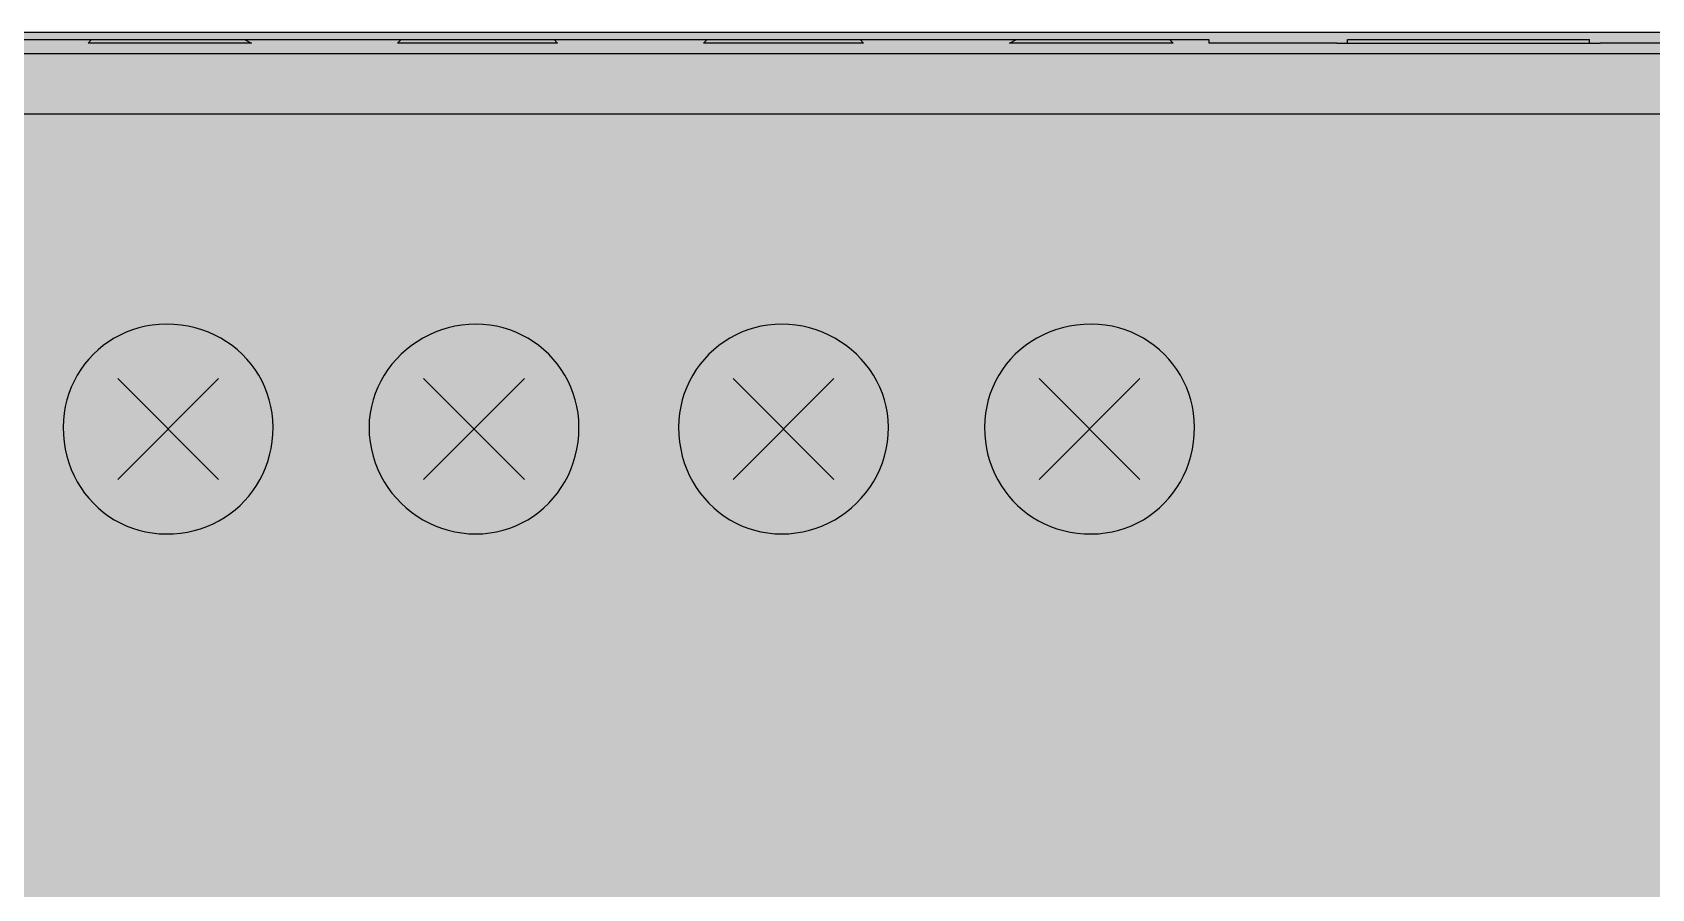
# Model space of a CAD drawing. Header units: millimetres. Extents: x 0 to 966, y -664 to 90.
# Drawn here: x 536.1 to 576.23, y -61.22 to -40 of the extents above; entities that cross this region are included whole.
import ezdxf

# ---------------------------------------------------------------- set-up
doc = ezdxf.new("R2010")
doc.units = ezdxf.units.MM
for name, color, linetype in [('HDL_BODY', 7, 'Continuous'), ('HDL_COLOUR', 7, 'Continuous'), ('HDL_DETAIL', 7, 'Continuous'), ('HDL_PRINT', 7, 'Continuous')]:
    doc.layers.add(name, color=color, linetype=linetype)

# ---------------------------------------------------------------- blocks, each defined once
blk = doc.blocks.new('M_R8.16.1_FRONT')
at = {"layer": 'HDL_BODY', "true_color": 0x202126}
blk.add_hatch(color=250, dxfattribs=at).paths.add_polyline_path([(0, 0), (144, 0), (144, 90), (0, 90)])
at = {"layer": 'HDL_COLOUR', "true_color": 0x1a332c}
for points in [[(42.063, 80.215), (42.057, 80.39), (42.039, 80.562), (42.011, 80.73), (41.971, 80.894), (41.921, 81.054), (41.86, 81.209), (41.79, 81.36), (41.71, 81.504), (41.621, 81.643), (41.523, 81.776), (41.417, 81.902), (41.302, 82.022), (41.18, 82.134), (41.05, 82.238), (40.913, 82.334), (40.77, 82.421), (40.62, 82.5), (40.463, 82.57), (40.301, 82.63), (40.134, 82.679), (39.961, 82.719), (39.784, 82.747), (39.603, 82.765), (39.417, 82.771), (39.242, 82.765), (39.07, 82.747), (38.902, 82.719), (38.738, 82.679), (38.578, 82.63), (38.422, 82.57), (38.272, 82.5), (38.127, 82.421), (37.988, 82.334), (37.855, 82.238), (37.729, 82.134), (37.61, 82.022), (37.498, 81.902), (37.394, 81.776), (37.297, 81.643), (37.21, 81.504), (37.131, 81.36), (37.062, 81.209), (37.002, 81.054), (36.952, 80.894), (36.913, 80.73), (36.884, 80.562), (36.866, 80.39), (36.861, 80.215), (36.866, 80.03), (36.884, 79.848), (36.913, 79.671), (36.952, 79.499), (37.002, 79.331), (37.062, 79.169), (37.131, 79.013), (37.21, 78.863), (37.297, 78.719), (37.394, 78.582), (37.498, 78.453), (37.61, 78.33), (37.729, 78.216), (37.855, 78.11), (37.988, 78.012), (38.127, 77.923), (38.272, 77.843), (38.422, 77.773), (38.578, 77.712), (38.738, 77.662), (38.902, 77.622), (39.07, 77.594), (39.242, 77.576), (39.417, 77.57), (39.595, 77.576), (39.77, 77.592), (39.94, 77.618), (40.107, 77.655), (40.268, 77.701), (40.425, 77.757), (40.576, 77.822), (40.722, 77.896), (40.862, 77.979), (40.996, 78.069), (41.124, 78.168), (41.245, 78.274), (41.358, 78.388), (41.465, 78.509), (41.564, 78.636), (41.654, 78.77), (41.737, 78.91), (41.811, 79.056), (41.876, 79.208), (41.932, 79.364), (41.978, 79.526), (42.015, 79.692), (42.041, 79.862), (42.057, 80.037), (42.063, 80.215)], [(49.646, 80.215), (49.64, 80.39), (49.623, 80.562), (49.594, 80.73), (49.555, 80.894), (49.505, 81.054), (49.445, 81.209), (49.375, 81.36), (49.297, 81.504), (49.209, 81.643), (49.113, 81.776), (49.009, 81.902), (48.897, 82.022), (48.778, 82.134), (48.651, 82.238), (48.518, 82.334), (48.379, 82.421), (48.234, 82.5), (48.084, 82.57), (47.929, 82.63), (47.769, 82.679), (47.604, 82.719), (47.436, 82.747), (47.264, 82.765), (47.09, 82.771), (46.914, 82.765), (46.741, 82.747), (46.571, 82.719), (46.404, 82.679), (46.24, 82.63), (46.081, 82.57), (45.926, 82.5), (45.777, 82.421), (45.632, 82.334), (45.494, 82.238), (45.363, 82.134), (45.238, 82.022), (45.12, 81.902), (45.01, 81.776), (44.909, 81.643), (44.816, 81.504), (44.733, 81.36), (44.659, 81.209), (44.595, 81.054), (44.542, 80.894), (44.5, 80.73), (44.469, 80.562), (44.45, 80.39), (44.444, 80.215), (44.45, 80.03), (44.469, 79.848), (44.5, 79.671), (44.542, 79.499), (44.595, 79.331), (44.659, 79.169), (44.733, 79.013), (44.816, 78.863), (44.909, 78.719), (45.01, 78.582), (45.12, 78.453), (45.238, 78.33), (45.363, 78.216), (45.494, 78.11), (45.632, 78.012), (45.777, 77.923), (45.926, 77.843), (46.081, 77.773), (46.24, 77.712), (46.404, 77.662), (46.571, 77.622), (46.741, 77.594), (46.914, 77.576), (47.09, 77.57), (47.264, 77.576), (47.436, 77.594), (47.604, 77.622), (47.769, 77.662), (47.929, 77.712), (48.084, 77.773), (48.234, 77.843), (48.379, 77.923), (48.518, 78.012), (48.651, 78.11), (48.778, 78.216), (48.897, 78.33), (49.009, 78.453), (49.113, 78.582), (49.209, 78.719), (49.297, 78.863), (49.375, 79.013), (49.445, 79.169), (49.505, 79.331), (49.555, 79.499), (49.594, 79.671), (49.623, 79.848), (49.64, 80.03), (49.646, 80.215)], [(57.319, 80.215), (57.312, 80.39), (57.293, 80.562), (57.263, 80.73), (57.221, 80.894), (57.167, 81.054), (57.104, 81.209), (57.03, 81.36), (56.946, 81.504), (56.853, 81.643), (56.752, 81.776), (56.642, 81.902), (56.525, 82.022), (56.4, 82.134), (56.268, 82.238), (56.13, 82.334), (55.986, 82.421), (55.836, 82.5), (55.681, 82.57), (55.522, 82.63), (55.359, 82.679), (55.191, 82.719), (55.021, 82.747), (54.848, 82.765), (54.673, 82.771), (54.498, 82.765), (54.326, 82.747), (54.158, 82.719), (53.994, 82.679), (53.834, 82.63), (53.678, 82.57), (53.528, 82.5), (53.383, 82.421), (53.244, 82.334), (53.111, 82.238), (52.985, 82.134), (52.865, 82.022), (52.754, 81.902), (52.649, 81.776), (52.553, 81.643), (52.466, 81.504), (52.387, 81.36), (52.317, 81.209), (52.257, 81.054), (52.208, 80.894), (52.168, 80.73), (52.14, 80.562), (52.122, 80.39), (52.116, 80.215), (52.122, 80.03), (52.14, 79.848), (52.168, 79.671), (52.208, 79.499), (52.257, 79.331), (52.317, 79.169), (52.387, 79.013), (52.466, 78.863), (52.553, 78.719), (52.649, 78.582), (52.754, 78.453), (52.865, 78.33), (52.985, 78.216), (53.111, 78.11), (53.244, 78.012), (53.383, 77.923), (53.528, 77.843), (53.678, 77.773), (53.834, 77.712), (53.994, 77.662), (54.158, 77.622), (54.326, 77.594), (54.498, 77.576), (54.673, 77.57), (54.848, 77.576), (55.021, 77.594), (55.191, 77.622), (55.359, 77.662), (55.522, 77.712), (55.681, 77.773), (55.836, 77.843), (55.986, 77.923), (56.13, 78.012), (56.268, 78.11), (56.4, 78.216), (56.525, 78.33), (56.642, 78.453), (56.752, 78.582), (56.853, 78.719), (56.946, 78.863), (57.03, 79.013), (57.104, 79.169), (57.167, 79.331), (57.221, 79.499), (57.263, 79.671), (57.293, 79.848), (57.312, 80.03), (57.319, 80.215)], [(64.902, 80.215), (64.896, 80.39), (64.878, 80.562), (64.85, 80.73), (64.81, 80.894), (64.761, 81.054), (64.701, 81.209), (64.631, 81.36), (64.552, 81.504), (64.465, 81.643), (64.369, 81.776), (64.264, 81.902), (64.153, 82.022), (64.033, 82.134), (63.907, 82.238), (63.774, 82.334), (63.635, 82.421), (63.49, 82.5), (63.34, 82.57), (63.184, 82.63), (63.024, 82.679), (62.86, 82.719), (62.692, 82.747), (62.52, 82.765), (62.345, 82.771), (62.16, 82.765), (61.978, 82.747), (61.801, 82.719), (61.628, 82.679), (61.461, 82.63), (61.299, 82.57), (61.143, 82.5), (60.993, 82.421), (60.849, 82.334), (60.712, 82.238), (60.582, 82.134), (60.46, 82.022), (60.345, 81.902), (60.239, 81.776), (60.141, 81.643), (60.052, 81.504), (59.972, 81.36), (59.902, 81.209), (59.841, 81.054), (59.791, 80.894), (59.752, 80.73), (59.723, 80.562), (59.705, 80.39), (59.699, 80.215), (59.705, 80.037), (59.721, 79.862), (59.748, 79.692), (59.784, 79.526), (59.831, 79.364), (59.887, 79.208), (59.952, 79.056), (60.026, 78.91), (60.108, 78.77), (60.199, 78.636), (60.298, 78.509), (60.404, 78.388), (60.518, 78.274), (60.638, 78.168), (60.766, 78.069), (60.9, 77.979), (61.04, 77.896), (61.186, 77.822), (61.337, 77.757), (61.494, 77.701), (61.656, 77.655), (61.822, 77.618), (61.992, 77.592), (62.167, 77.576), (62.345, 77.57), (62.52, 77.576), (62.692, 77.594), (62.86, 77.622), (63.024, 77.662), (63.184, 77.712), (63.34, 77.773), (63.49, 77.843), (63.635, 77.923), (63.774, 78.012), (63.907, 78.11), (64.033, 78.216), (64.153, 78.33), (64.264, 78.453), (64.369, 78.582), (64.465, 78.719), (64.552, 78.863), (64.631, 79.013), (64.701, 79.169), (64.761, 79.331), (64.81, 79.499), (64.85, 79.671), (64.878, 79.848), (64.896, 80.03), (64.902, 80.215)]]:
    blk.add_hatch(color=250, dxfattribs=at).paths.add_polyline_path(points)
at = {"layer": 'HDL_COLOUR', "true_color": 0x9ea4a8}
for points in [[(41.283, 80.17), (41.267, 80.408), (41.22, 80.642), (41.144, 80.867), (41.039, 81.081), (40.906, 81.279), (40.749, 81.458), (40.57, 81.615), (40.372, 81.747), (40.158, 81.852), (39.933, 81.929), (39.699, 81.975), (39.462, 81.991), (39.224, 81.975), (38.99, 81.929), (38.765, 81.852), (38.551, 81.747), (38.353, 81.615), (38.174, 81.458), (38.017, 81.279), (37.885, 81.081), (37.78, 80.867), (37.703, 80.642), (37.656, 80.408), (37.641, 80.17), (37.656, 79.933), (37.703, 79.699), (37.78, 79.474), (37.885, 79.26), (38.017, 79.062), (38.174, 78.883), (38.353, 78.726), (38.551, 78.594), (38.765, 78.489), (38.99, 78.412), (39.224, 78.366), (39.462, 78.35), (39.699, 78.366), (39.933, 78.412), (40.158, 78.489), (40.372, 78.594), (40.57, 78.726), (40.749, 78.883), (40.906, 79.062), (41.039, 79.26), (41.144, 79.474), (41.22, 79.699), (41.267, 79.933)], [(48.866, 80.17), (48.85, 80.408), (48.804, 80.642), (48.727, 80.867), (48.622, 81.081), (48.489, 81.279), (48.332, 81.458), (48.153, 81.615), (47.955, 81.747), (47.742, 81.852), (47.516, 81.929), (47.283, 81.975), (47.045, 81.991), (46.807, 81.975), (46.574, 81.929), (46.348, 81.852), (46.135, 81.747), (45.936, 81.615), (45.757, 81.458), (45.6, 81.279), (45.468, 81.081), (45.363, 80.867), (45.286, 80.642), (45.24, 80.408), (45.224, 80.17), (45.24, 79.933), (45.286, 79.699), (45.363, 79.474), (45.468, 79.26), (45.6, 79.062), (45.757, 78.883), (45.936, 78.726), (46.135, 78.594), (46.348, 78.489), (46.574, 78.412), (46.807, 78.366), (47.045, 78.35), (47.283, 78.366), (47.516, 78.412), (47.742, 78.489), (47.955, 78.594), (48.153, 78.726), (48.332, 78.883), (48.489, 79.062), (48.622, 79.26), (48.727, 79.474), (48.804, 79.699), (48.85, 79.933)], [(56.538, 80.17), (56.523, 80.408), (56.476, 80.642), (56.4, 80.867), (56.294, 81.081), (56.162, 81.279), (56.005, 81.458), (55.826, 81.615), (55.628, 81.747), (55.414, 81.852), (55.189, 81.929), (54.955, 81.975), (54.717, 81.991), (54.48, 81.975), (54.246, 81.929), (54.021, 81.852), (53.807, 81.747), (53.609, 81.615), (53.43, 81.458), (53.273, 81.279), (53.141, 81.081), (53.035, 80.867), (52.959, 80.642), (52.912, 80.408), (52.897, 80.17), (52.912, 79.933), (52.959, 79.699), (53.035, 79.474), (53.141, 79.26), (53.273, 79.062), (53.43, 78.883), (53.609, 78.726), (53.807, 78.594), (54.021, 78.489), (54.246, 78.412), (54.48, 78.366), (54.717, 78.35), (54.955, 78.366), (55.189, 78.412), (55.414, 78.489), (55.628, 78.594), (55.826, 78.726), (56.005, 78.883), (56.162, 79.062), (56.294, 79.26), (56.4, 79.474), (56.476, 79.699), (56.523, 79.933)], [(64.121, 80.17), (64.106, 80.408), (64.059, 80.642), (63.983, 80.867), (63.877, 81.081), (63.745, 81.279), (63.588, 81.458), (63.409, 81.615), (63.211, 81.747), (62.997, 81.852), (62.772, 81.929), (62.538, 81.975), (62.301, 81.991), (62.063, 81.975), (61.829, 81.929), (61.604, 81.852), (61.39, 81.747), (61.192, 81.615), (61.013, 81.458), (60.856, 81.279), (60.724, 81.081), (60.618, 80.867), (60.542, 80.642), (60.495, 80.408), (60.48, 80.17), (60.495, 79.933), (60.542, 79.699), (60.618, 79.474), (60.724, 79.26), (60.856, 79.062), (61.013, 78.883), (61.192, 78.726), (61.39, 78.594), (61.604, 78.489), (61.829, 78.412), (62.063, 78.366), (62.301, 78.35), (62.538, 78.366), (62.772, 78.412), (62.997, 78.489), (63.211, 78.594), (63.409, 78.726), (63.588, 78.883), (63.745, 79.062), (63.877, 79.26), (63.983, 79.474), (64.059, 79.699), (64.106, 79.933)]]:
    blk.add_hatch(color=253, dxfattribs=at).paths.add_polyline_path(points)
at = {"layer": 'HDL_PRINT', "true_color": 0xdee1e9}
for points in [[(39.593, 82.771), (39.241, 82.771), (39.241, 85.415), (41.974, 85.415), (43.914, 83.476), (43.649, 83.211), (41.798, 85.064), (39.593, 85.064), (39.593, 82.771)], [(47.265, 82.771), (46.914, 82.771), (46.914, 85.064), (44.354, 85.064), (44.354, 85.415), (47.265, 85.415), (47.265, 82.771)], [(54.848, 82.771), (54.497, 82.771), (54.497, 85.415), (57.229, 85.415), (59.17, 83.476), (58.905, 83.211), (57.054, 85.064), (54.848, 85.064), (54.848, 82.771)], [(62.521, 82.771), (62.17, 82.771), (62.17, 85.064), (59.61, 85.064), (59.61, 85.415), (62.521, 85.415), (62.521, 82.771)], [(41.974, 75.366), (43.298, 77.481), (44.533, 75.366), (41.974, 75.366)], [(57.229, 75.28), (58.464, 77.481), (59.789, 75.28), (57.229, 75.28)], [(38.887, 75.72), (39.152, 75.809), (39.152, 75.743), (39.154, 75.694), (39.159, 75.657), (39.169, 75.629), (39.185, 75.603), (39.208, 75.577), (39.241, 75.544), (39.248, 75.507), (39.267, 75.481), (39.296, 75.466), (39.332, 75.458), (39.373, 75.455), (39.417, 75.455), (39.455, 75.455), (39.493, 75.457), (39.531, 75.462), (39.568, 75.472), (39.606, 75.488), (39.644, 75.511), (39.682, 75.544), (39.715, 75.582), (39.739, 75.621), (39.755, 75.663), (39.764, 75.711), (39.769, 75.764), (39.771, 75.825), (39.771, 75.895), (39.771, 75.933), (39.769, 75.971), (39.764, 76.009), (39.755, 76.047), (39.739, 76.084), (39.715, 76.122), (39.682, 76.16), (39.644, 76.165), (39.606, 76.178), (39.568, 76.195), (39.531, 76.214), (39.493, 76.232), (39.455, 76.244), (39.417, 76.249), (39.379, 76.249), (39.351, 76.246), (39.328, 76.238), (39.306, 76.223), (39.278, 76.198), (39.241, 76.16), (39.232, 76.159), (39.21, 76.154), (39.184, 76.141), (39.161, 76.114), (39.152, 76.071), (38.977, 76.071), (39.066, 76.954), (39.947, 76.954), (39.947, 76.776), (39.241, 76.776), (39.152, 76.336), (39.186, 76.34), (39.22, 76.35), (39.256, 76.364), (39.296, 76.38), (39.339, 76.397), (39.388, 76.411), (39.444, 76.421), (39.506, 76.425), (39.543, 76.421), (39.585, 76.41), (39.633, 76.392), (39.682, 76.37), (39.731, 76.343), (39.778, 76.313), (39.821, 76.282), (39.858, 76.249), (39.891, 76.211), (39.914, 76.171), (39.93, 76.128), (39.94, 76.08), (39.945, 76.027), (39.947, 75.966), (39.947, 75.895), (39.947, 75.833), (39.945, 75.777), (39.942, 75.725), (39.936, 75.675), (39.925, 75.625), (39.909, 75.573), (39.887, 75.517), (39.858, 75.455), (39.821, 75.422), (39.777, 75.39), (39.727, 75.36), (39.671, 75.334), (39.611, 75.312), (39.548, 75.294), (39.483, 75.283), (39.417, 75.28), (39.355, 75.283), (39.3, 75.294), (39.252, 75.312), (39.208, 75.334), (39.169, 75.36), (39.132, 75.39), (39.099, 75.422), (39.066, 75.455), (39.028, 75.493), (38.991, 75.531), (38.958, 75.569), (38.929, 75.606), (38.907, 75.644), (38.893, 75.682), (38.887, 75.72)], [(54.143, 76.69), (54.143, 76.954), (55.203, 76.954), (55.203, 76.776), (55.173, 76.744), (55.143, 76.706), (55.114, 76.663), (55.085, 76.616), (55.055, 76.564), (55.026, 76.51), (54.997, 76.453), (54.967, 76.395), (54.938, 76.336), (54.911, 76.283), (54.884, 76.23), (54.858, 76.175), (54.832, 76.119), (54.805, 76.061), (54.779, 76), (54.752, 75.936), (54.726, 75.869), (54.699, 75.797), (54.673, 75.72), (54.669, 75.683), (54.659, 75.638), (54.645, 75.588), (54.628, 75.532), (54.612, 75.472), (54.597, 75.41), (54.587, 75.345), (54.583, 75.28), (54.408, 75.28), (54.408, 75.338), (54.409, 75.397), (54.411, 75.455), (54.416, 75.514), (54.423, 75.573), (54.434, 75.631), (54.45, 75.69), (54.471, 75.75), (54.497, 75.809), (54.5, 75.868), (54.509, 75.926), (54.523, 75.985), (54.541, 76.043), (54.563, 76.102), (54.588, 76.16), (54.615, 76.219), (54.643, 76.277), (54.673, 76.336), (54.706, 76.398), (54.739, 76.454), (54.772, 76.503), (54.805, 76.546), (54.838, 76.586), (54.871, 76.622), (54.904, 76.656), (54.938, 76.69), (54.143, 76.69)], [(44.179, 72.37), (44.619, 72.281), (44.594, 72.187), (44.564, 72.098), (44.53, 72.013), (44.493, 71.932), (44.453, 71.856), (44.411, 71.784), (44.367, 71.716), (44.321, 71.653), (44.274, 71.594), (44.227, 71.539), (44.179, 71.489), (44.107, 71.443), (44.034, 71.401), (43.962, 71.364), (43.89, 71.331), (43.818, 71.303), (43.745, 71.279), (43.673, 71.259), (43.601, 71.244), (43.529, 71.233), (43.456, 71.227), (43.384, 71.225), (43.291, 71.227), (43.201, 71.233), (43.116, 71.242), (43.036, 71.255), (42.959, 71.27), (42.887, 71.288), (42.819, 71.308), (42.756, 71.329), (42.697, 71.352), (42.643, 71.376), (42.593, 71.4), (42.523, 71.448), (42.457, 71.497), (42.396, 71.546), (42.339, 71.597), (42.286, 71.649), (42.238, 71.703), (42.195, 71.76), (42.155, 71.819), (42.12, 71.881), (42.089, 71.947), (42.063, 72.016), (42.039, 72.088), (42.015, 72.16), (41.992, 72.233), (41.971, 72.305), (41.951, 72.377), (41.933, 72.449), (41.917, 72.521), (41.905, 72.594), (41.895, 72.666), (41.889, 72.738), (41.887, 72.81), (41.889, 72.905), (41.895, 72.995), (41.905, 73.082), (41.917, 73.165), (41.933, 73.246), (41.951, 73.324), (41.971, 73.4), (41.992, 73.474), (42.015, 73.547), (42.039, 73.619), (42.063, 73.691), (42.116, 73.744), (42.169, 73.798), (42.222, 73.851), (42.275, 73.904), (42.328, 73.957), (42.381, 74.01), (42.434, 74.062), (42.487, 74.115), (42.54, 74.168), (42.593, 74.22), (42.665, 74.245), (42.737, 74.268), (42.809, 74.291), (42.881, 74.313), (42.954, 74.332), (43.026, 74.35), (43.098, 74.366), (43.169, 74.378), (43.241, 74.388), (43.313, 74.394), (43.384, 74.396), (43.464, 74.393), (43.542, 74.386), (43.62, 74.373), (43.696, 74.354), (43.77, 74.331), (43.842, 74.302), (43.91, 74.268), (43.974, 74.229), (44.034, 74.184), (44.09, 74.134), (44.164, 74.081), (44.229, 74.027), (44.285, 73.972), (44.334, 73.915), (44.377, 73.857), (44.415, 73.796), (44.448, 73.732), (44.478, 73.664), (44.506, 73.592), (44.533, 73.515), (44.179, 73.429), (44.149, 73.487), (44.119, 73.545), (44.087, 73.601), (44.054, 73.656), (44.017, 73.707), (43.977, 73.755), (43.933, 73.798), (43.883, 73.837), (43.828, 73.869), (43.79, 73.902), (43.746, 73.933), (43.695, 73.963), (43.639, 73.989), (43.579, 74.012), (43.516, 74.03), (43.451, 74.041), (43.384, 74.045), (43.308, 74.042), (43.236, 74.035), (43.169, 74.023), (43.105, 74.008), (43.044, 73.989), (42.985, 73.968), (42.929, 73.945), (42.875, 73.921), (42.821, 73.895), (42.768, 73.869), (42.713, 73.837), (42.663, 73.798), (42.618, 73.755), (42.578, 73.707), (42.541, 73.656), (42.507, 73.601), (42.476, 73.545), (42.446, 73.487), (42.417, 73.429), (42.39, 73.367), (42.37, 73.299), (42.354, 73.228), (42.343, 73.155), (42.336, 73.082), (42.331, 73.009), (42.329, 72.939), (42.328, 72.872), (42.328, 72.81), (42.331, 72.725), (42.339, 72.646), (42.351, 72.572), (42.365, 72.502), (42.38, 72.436), (42.394, 72.373), (42.406, 72.312), (42.414, 72.253), (42.417, 72.194), (42.449, 72.112), (42.486, 72.042), (42.527, 71.982), (42.57, 71.93), (42.613, 71.886), (42.657, 71.848), (42.698, 71.814), (42.735, 71.783), (42.768, 71.754), (42.827, 71.724), (42.886, 71.696), (42.945, 71.668), (43.004, 71.643), (43.063, 71.621), (43.122, 71.602), (43.181, 71.588), (43.239, 71.579), (43.298, 71.576), (43.375, 71.578), (43.447, 71.586), (43.515, 71.597), (43.579, 71.613), (43.639, 71.631), (43.698, 71.653), (43.754, 71.676), (43.808, 71.701), (43.861, 71.727), (43.914, 71.754), (43.943, 71.807), (43.976, 71.86), (44.011, 71.915), (44.046, 71.97), (44.08, 72.029), (44.111, 72.089), (44.139, 72.153), (44.16, 72.221), (44.174, 72.293), (44.179, 72.37)]]:
    blk.add_hatch(color=254, dxfattribs=at).paths.add_polyline_path(points)
h = blk.add_hatch(color=254, dxfattribs=at)
h.paths.add_polyline_path([(47.619, 76.514), (47.354, 76.514), (47.354, 76.557), (47.351, 76.598), (47.343, 76.634), (47.328, 76.663), (47.303, 76.683), (47.265, 76.69), (47.258, 76.726), (47.239, 76.75), (47.211, 76.765), (47.175, 76.773), (47.134, 76.776), (47.09, 76.776), (47.045, 76.776), (47.014, 76.776), (46.987, 76.776), (46.957, 76.776), (46.914, 76.776), (46.909, 76.739), (46.896, 76.701), (46.879, 76.664), (46.86, 76.626), (46.842, 76.589), (46.83, 76.551), (46.825, 76.514), (46.792, 76.476), (46.768, 76.436), (46.752, 76.393), (46.742, 76.345), (46.737, 76.291), (46.736, 76.23), (46.735, 76.16), (46.741, 76.193), (46.755, 76.219), (46.778, 76.24), (46.806, 76.258), (46.84, 76.279), (46.876, 76.303), (46.914, 76.336), (46.965, 76.336), (47.013, 76.336), (47.053, 76.336), (47.08, 76.336), (47.09, 76.336), (47.16, 76.335), (47.221, 76.334), (47.274, 76.329), (47.322, 76.32), (47.364, 76.304), (47.403, 76.281), (47.441, 76.249), (47.474, 76.212), (47.506, 76.168), (47.536, 76.117), (47.564, 76.062), (47.586, 76.002), (47.604, 75.939), (47.615, 75.875), (47.619, 75.809), (47.619, 75.771), (47.617, 75.733), (47.612, 75.695), (47.603, 75.657), (47.587, 75.619), (47.563, 75.581), (47.53, 75.544), (47.525, 75.506), (47.51, 75.47), (47.488, 75.437), (47.46, 75.408), (47.427, 75.386), (47.391, 75.371), (47.354, 75.366), (47.316, 75.334), (47.278, 75.311), (47.241, 75.296), (47.203, 75.286), (47.165, 75.282), (47.128, 75.28), (47.09, 75.28), (47.027, 75.283), (46.971, 75.294), (46.919, 75.312), (46.869, 75.334), (46.819, 75.36), (46.767, 75.39), (46.711, 75.422), (46.649, 75.455), (46.623, 75.514), (46.602, 75.573), (46.586, 75.635), (46.575, 75.698), (46.568, 75.764), (46.563, 75.834), (46.561, 75.908), (46.56, 75.987), (46.56, 76.071), (46.56, 76.172), (46.561, 76.263), (46.565, 76.346), (46.571, 76.421), (46.582, 76.49), (46.598, 76.554), (46.62, 76.613), (46.65, 76.669), (46.688, 76.723), (46.735, 76.776), (46.769, 76.809), (46.804, 76.842), (46.84, 76.872), (46.88, 76.899), (46.924, 76.922), (46.973, 76.939), (47.028, 76.95), (47.09, 76.954), (47.16, 76.954), (47.221, 76.952), (47.274, 76.947), (47.322, 76.938), (47.364, 76.922), (47.403, 76.898), (47.441, 76.865), (47.47, 76.832), (47.494, 76.797), (47.513, 76.761), (47.53, 76.722), (47.547, 76.679), (47.566, 76.631), (47.59, 76.576), (47.619, 76.514)])
h.paths.add_polyline_path([(46.735, 75.809), (46.736, 75.802), (46.739, 75.783), (46.747, 75.753), (46.762, 75.717), (46.787, 75.675), (46.825, 75.631), (46.831, 75.594), (46.848, 75.567), (46.869, 75.544), (46.891, 75.521), (46.907, 75.493), (46.914, 75.455), (46.957, 75.455), (46.987, 75.455), (47.014, 75.455), (47.045, 75.455), (47.09, 75.455), (47.128, 75.455), (47.165, 75.457), (47.203, 75.462), (47.241, 75.472), (47.278, 75.488), (47.316, 75.511), (47.354, 75.544), (47.359, 75.581), (47.372, 75.619), (47.388, 75.657), (47.407, 75.695), (47.424, 75.733), (47.436, 75.771), (47.441, 75.809), (47.436, 75.879), (47.424, 75.938), (47.407, 75.986), (47.388, 76.023), (47.372, 76.05), (47.359, 76.066), (47.354, 76.071), (47.316, 76.104), (47.278, 76.128), (47.241, 76.143), (47.203, 76.153), (47.165, 76.158), (47.128, 76.16), (47.09, 76.16), (47.051, 76.16), (47.014, 76.158), (46.976, 76.153), (46.938, 76.143), (46.901, 76.128), (46.863, 76.104), (46.825, 76.071), (46.82, 76.066), (46.807, 76.05), (46.79, 76.023), (46.771, 75.986), (46.753, 75.938), (46.74, 75.879), (46.735, 75.809)])
h = blk.add_hatch(color=254, dxfattribs=at)
h.paths.add_polyline_path([(62.08, 76.16), (62.043, 76.193), (62.007, 76.219), (61.974, 76.24), (61.946, 76.258), (61.924, 76.279), (61.91, 76.303), (61.905, 76.336), (61.867, 76.374), (61.842, 76.402), (61.827, 76.425), (61.819, 76.448), (61.816, 76.476), (61.816, 76.514), (61.82, 76.576), (61.831, 76.631), (61.848, 76.679), (61.871, 76.722), (61.898, 76.761), (61.927, 76.797), (61.959, 76.832), (61.991, 76.865), (62.03, 76.898), (62.07, 76.922), (62.113, 76.938), (62.16, 76.947), (62.214, 76.952), (62.275, 76.954), (62.345, 76.954), (62.382, 76.954), (62.42, 76.952), (62.458, 76.947), (62.496, 76.938), (62.534, 76.922), (62.572, 76.898), (62.61, 76.865), (62.642, 76.828), (62.674, 76.785), (62.704, 76.738), (62.73, 76.689), (62.753, 76.64), (62.77, 76.593), (62.782, 76.55), (62.786, 76.514), (62.785, 76.476), (62.782, 76.448), (62.775, 76.425), (62.759, 76.402), (62.734, 76.374), (62.696, 76.336), (62.691, 76.303), (62.677, 76.279), (62.655, 76.258), (62.627, 76.24), (62.595, 76.219), (62.559, 76.193), (62.521, 76.16), (62.559, 76.155), (62.597, 76.142), (62.634, 76.125), (62.672, 76.106), (62.71, 76.089), (62.748, 76.076), (62.786, 76.071), (62.791, 76.034), (62.803, 75.996), (62.821, 75.959), (62.84, 75.921), (62.857, 75.884), (62.87, 75.846), (62.875, 75.809), (62.871, 75.746), (62.86, 75.691), (62.842, 75.642), (62.819, 75.599), (62.792, 75.559), (62.762, 75.523), (62.73, 75.489), (62.696, 75.455), (62.66, 75.422), (62.617, 75.39), (62.57, 75.36), (62.521, 75.334), (62.472, 75.312), (62.424, 75.294), (62.382, 75.283), (62.345, 75.28), (62.279, 75.283), (62.215, 75.294), (62.151, 75.312), (62.092, 75.334), (62.036, 75.36), (61.985, 75.39), (61.941, 75.422), (61.905, 75.455), (61.872, 75.493), (61.848, 75.533), (61.832, 75.576), (61.823, 75.623), (61.818, 75.676), (61.816, 75.738), (61.816, 75.809), (61.816, 75.852), (61.816, 75.896), (61.816, 75.94), (61.816, 75.984), (61.816, 76.028), (61.816, 76.071), (61.854, 76.104), (61.891, 76.128), (61.929, 76.143), (61.967, 76.153), (62.004, 76.158), (62.042, 76.16), (62.08, 76.16)])
h.paths.add_polyline_path([(61.991, 75.809), (61.991, 75.756), (61.991, 75.708), (61.991, 75.668), (61.991, 75.641), (61.991, 75.631), (62.029, 75.594), (62.057, 75.567), (62.08, 75.544), (62.104, 75.521), (62.132, 75.493), (62.17, 75.455), (62.179, 75.455), (62.206, 75.455), (62.245, 75.455), (62.293, 75.455), (62.345, 75.455), (62.388, 75.455), (62.429, 75.458), (62.465, 75.466), (62.495, 75.481), (62.514, 75.507), (62.521, 75.544), (62.554, 75.581), (62.578, 75.619), (62.593, 75.657), (62.603, 75.695), (62.608, 75.733), (62.61, 75.771), (62.61, 75.809), (62.61, 75.852), (62.607, 75.893), (62.599, 75.929), (62.584, 75.958), (62.558, 75.978), (62.521, 75.985), (62.514, 76.021), (62.495, 76.045), (62.465, 76.06), (62.429, 76.068), (62.388, 76.07), (62.345, 76.071), (62.28, 76.071), (62.232, 76.069), (62.195, 76.064), (62.167, 76.055), (62.141, 76.039), (62.114, 76.017), (62.08, 75.985), (62.043, 75.978), (62.018, 75.958), (62.002, 75.929), (61.994, 75.893), (61.992, 75.852), (61.991, 75.809)])
h.paths.add_polyline_path([(62.08, 76.514), (62.08, 76.47), (62.08, 76.438), (62.08, 76.411), (62.08, 76.38), (62.08, 76.336), (62.118, 76.331), (62.156, 76.319), (62.194, 76.302), (62.232, 76.283), (62.269, 76.267), (62.307, 76.254), (62.345, 76.249), (62.382, 76.256), (62.409, 76.272), (62.432, 76.293), (62.455, 76.313), (62.483, 76.329), (62.521, 76.336), (62.527, 76.374), (62.544, 76.402), (62.565, 76.425), (62.587, 76.448), (62.604, 76.476), (62.61, 76.514), (62.604, 76.557), (62.587, 76.598), (62.565, 76.634), (62.544, 76.663), (62.527, 76.683), (62.521, 76.69), (62.477, 76.726), (62.436, 76.75), (62.4, 76.765), (62.371, 76.773), (62.352, 76.776), (62.345, 76.776), (62.307, 76.776), (62.269, 76.774), (62.232, 76.769), (62.194, 76.76), (62.156, 76.745), (62.118, 76.722), (62.08, 76.69), (62.08, 76.68), (62.08, 76.653), (62.08, 76.613), (62.08, 76.566), (62.08, 76.514)])
h = blk.add_hatch(color=254, dxfattribs=at)
h.paths.add_polyline_path([(57.229, 71.225), (57.229, 74.31), (58.289, 74.31), (58.374, 74.31), (58.452, 74.309), (58.524, 74.306), (58.589, 74.302), (58.648, 74.294), (58.7, 74.283), (58.746, 74.268), (58.786, 74.247), (58.819, 74.22), (58.884, 74.217), (58.949, 74.206), (59.012, 74.188), (59.071, 74.166), (59.127, 74.14), (59.177, 74.11), (59.222, 74.078), (59.259, 74.045), (59.314, 73.986), (59.364, 73.928), (59.409, 73.869), (59.449, 73.81), (59.486, 73.751), (59.52, 73.692), (59.551, 73.633), (59.581, 73.574), (59.61, 73.515), (59.637, 73.46), (59.663, 73.4), (59.688, 73.336), (59.712, 73.268), (59.733, 73.196), (59.752, 73.122), (59.767, 73.046), (59.779, 72.968), (59.786, 72.89), (59.789, 72.81), (59.786, 72.725), (59.777, 72.646), (59.766, 72.572), (59.752, 72.502), (59.737, 72.436), (59.723, 72.373), (59.711, 72.312), (59.703, 72.253), (59.699, 72.194), (59.67, 72.135), (59.64, 72.077), (59.611, 72.02), (59.582, 71.966), (59.552, 71.914), (59.523, 71.867), (59.494, 71.824), (59.464, 71.786), (59.435, 71.754), (59.397, 71.716), (59.359, 71.678), (59.321, 71.64), (59.283, 71.602), (59.246, 71.564), (59.208, 71.526), (59.17, 71.489), (59.137, 71.456), (59.103, 71.424), (59.067, 71.394), (59.028, 71.367), (58.984, 71.344), (58.935, 71.326), (58.88, 71.315), (58.819, 71.311), (58.781, 71.307), (58.737, 71.297), (58.686, 71.284), (58.63, 71.268), (58.57, 71.252), (58.507, 71.238), (58.442, 71.228), (58.375, 71.225), (57.229, 71.225)])
h.paths.add_polyline_path([(57.67, 71.665), (58.289, 71.665), (58.354, 71.665), (58.419, 71.665), (58.482, 71.665), (58.541, 71.665), (58.597, 71.665), (58.647, 71.665), (58.692, 71.665), (58.729, 71.665), (58.791, 71.694), (58.846, 71.718), (58.895, 71.737), (58.939, 71.754), (58.978, 71.77), (59.015, 71.789), (59.05, 71.812), (59.083, 71.84), (59.112, 71.874), (59.135, 71.908), (59.153, 71.945), (59.17, 71.984), (59.187, 72.027), (59.206, 72.076), (59.229, 72.132), (59.259, 72.194), (59.285, 72.253), (59.305, 72.312), (59.32, 72.373), (59.331, 72.436), (59.338, 72.502), (59.342, 72.572), (59.344, 72.646), (59.345, 72.725), (59.345, 72.81), (59.343, 72.89), (59.336, 72.968), (59.324, 73.046), (59.309, 73.122), (59.291, 73.196), (59.27, 73.268), (59.247, 73.336), (59.222, 73.4), (59.196, 73.46), (59.17, 73.515), (59.141, 73.571), (59.111, 73.621), (59.079, 73.665), (59.046, 73.706), (59.009, 73.743), (58.968, 73.777), (58.924, 73.809), (58.874, 73.839), (58.819, 73.869), (58.786, 73.895), (58.746, 73.915), (58.7, 73.93), (58.648, 73.941), (58.589, 73.948), (58.524, 73.952), (58.452, 73.955), (58.374, 73.956), (58.289, 73.956), (57.67, 73.956), (57.67, 71.665)])
at = {"layer": 'HDL_DETAIL', "color": 251, "true_color": 0x52555c}
for points in [[(0, 0), (144, 0), (144, 90), (0, 90), (0, 0)], [(65.256, 89.824), (65.256, 89.824)], [(65.256, 89.824), (65.256, 89.824)], [(65.256, 89.735), (65.256, 89.735)], [(67.193, 89.735), (67.193, 89.735)], [(68.429, 89.735), (68.429, 89.735)], [(68.429, 89.735), (68.429, 89.735)], [(68.429, 89.735), (68.429, 89.735)], [(68.429, 89.735), (68.429, 89.735)], [(68.429, 89.735), (68.429, 89.735)], [(68.429, 89.735), (68.429, 89.735)], [(68.429, 89.735), (68.429, 89.735)], [(68.429, 89.735), (68.429, 89.735)], [(68.429, 89.735), (68.429, 89.735)], [(68.429, 89.735), (68.429, 89.735)], [(68.429, 89.735), (68.429, 89.735)], [(68.429, 89.735), (68.429, 89.735)], [(68.429, 89.735), (68.429, 89.735)], [(68.429, 89.735), (68.429, 89.735)], [(68.429, 89.735), (68.429, 89.735)], [(68.429, 89.735), (68.429, 89.735)], [(68.429, 89.735), (68.429, 89.735)], [(68.429, 89.735), (68.429, 89.735)], [(68.429, 89.735), (68.429, 89.735)], [(68.429, 89.735), (68.429, 89.735)], [(68.429, 89.735), (68.429, 89.735)], [(68.429, 89.735), (68.429, 89.735)], [(68.429, 89.735), (68.429, 89.735)], [(68.429, 89.735), (68.429, 89.735)], [(68.429, 89.735), (68.429, 89.735)], [(68.693, 89.824), (68.693, 89.824)], [(68.693, 89.824), (68.693, 89.824)], [(68.693, 89.824), (68.693, 89.824)], [(68.693, 89.735), (68.693, 89.735)], [(74.69, 89.824), (74.69, 89.824)], [(74.69, 89.824), (74.69, 89.824)], [(74.69, 89.824), (74.69, 89.824)], [(74.69, 89.735), (74.69, 89.735)], [(74.955, 89.735), (74.955, 89.735)], [(74.955, 89.735), (74.955, 89.735)], [(74.955, 89.735), (74.955, 89.735)], [(74.955, 89.735), (74.955, 89.735)], [(74.955, 89.735), (74.955, 89.735)], [(74.955, 89.735), (74.955, 89.735)], [(74.955, 89.735), (74.955, 89.735)], [(74.955, 89.735), (74.955, 89.735)], [(74.955, 89.735), (74.955, 89.735)], [(74.955, 89.735), (74.955, 89.735)], [(74.955, 89.735), (74.955, 89.735)], [(74.955, 89.735), (74.955, 89.735)], [(74.955, 89.735), (74.955, 89.735)], [(74.955, 89.735), (74.955, 89.735)], [(74.955, 89.735), (74.955, 89.735)], [(74.955, 89.735), (74.955, 89.735)], [(74.955, 89.735), (74.955, 89.735)], [(74.955, 89.735), (74.955, 89.735)], [(74.955, 89.735), (74.955, 89.735)], [(74.955, 89.735), (74.955, 89.735)], [(74.955, 89.735), (74.955, 89.735)], [(74.955, 89.735), (74.955, 89.735)], [(74.955, 89.735), (74.955, 89.735)], [(74.955, 89.735), (74.955, 89.735)], [(74.955, 89.735), (74.955, 89.735)], [(76.19, 89.735), (76.19, 89.735)], [(42.063, 80.215), (42.057, 80.39), (42.039, 80.562), (42.011, 80.73), (41.971, 80.894), (41.921, 81.054), (41.86, 81.209), (41.79, 81.36), (41.71, 81.504), (41.621, 81.643), (41.523, 81.776), (41.417, 81.902), (41.302, 82.022), (41.18, 82.134), (41.05, 82.238), (40.913, 82.334), (40.77, 82.421), (40.62, 82.5), (40.463, 82.57), (40.301, 82.63), (40.134, 82.679), (39.961, 82.719), (39.784, 82.747), (39.603, 82.765), (39.417, 82.771), (39.242, 82.765), (39.07, 82.747), (38.902, 82.719), (38.738, 82.679), (38.578, 82.63), (38.422, 82.57), (38.272, 82.5), (38.127, 82.421), (37.988, 82.334), (37.855, 82.238), (37.729, 82.134), (37.61, 82.022), (37.498, 81.902), (37.394, 81.776), (37.297, 81.643), (37.21, 81.504), (37.131, 81.36), (37.062, 81.209), (37.002, 81.054), (36.952, 80.894), (36.913, 80.73), (36.884, 80.562), (36.866, 80.39), (36.861, 80.215), (36.866, 80.03), (36.884, 79.848), (36.913, 79.671), (36.952, 79.499), (37.002, 79.331), (37.062, 79.169), (37.131, 79.013), (37.21, 78.863), (37.297, 78.719), (37.394, 78.582), (37.498, 78.453), (37.61, 78.33), (37.729, 78.216), (37.855, 78.11), (37.988, 78.012), (38.127, 77.923), (38.272, 77.843), (38.422, 77.773), (38.578, 77.712), (38.738, 77.662), (38.902, 77.622), (39.07, 77.594), (39.242, 77.576), (39.417, 77.57), (39.595, 77.576), (39.77, 77.592), (39.94, 77.618), (40.107, 77.655), (40.268, 77.701), (40.425, 77.757), (40.576, 77.822), (40.722, 77.896), (40.862, 77.979), (40.996, 78.069), (41.124, 78.168), (41.245, 78.274), (41.358, 78.388), (41.465, 78.509), (41.564, 78.636), (41.654, 78.77), (41.737, 78.91), (41.811, 79.056), (41.876, 79.208), (41.932, 79.364), (41.978, 79.526), (42.015, 79.692), (42.041, 79.862), (42.057, 80.037), (42.063, 80.215)], [(49.646, 80.215), (49.64, 80.39), (49.623, 80.562), (49.594, 80.73), (49.555, 80.894), (49.505, 81.054), (49.445, 81.209), (49.375, 81.36), (49.297, 81.504), (49.209, 81.643), (49.113, 81.776), (49.009, 81.902), (48.897, 82.022), (48.778, 82.134), (48.651, 82.238), (48.518, 82.334), (48.379, 82.421), (48.234, 82.5), (48.084, 82.57), (47.929, 82.63), (47.769, 82.679), (47.604, 82.719), (47.436, 82.747), (47.264, 82.765), (47.09, 82.771), (46.914, 82.765), (46.741, 82.747), (46.571, 82.719), (46.404, 82.679), (46.24, 82.63), (46.081, 82.57), (45.926, 82.5), (45.777, 82.421), (45.632, 82.334), (45.494, 82.238), (45.363, 82.134), (45.238, 82.022), (45.12, 81.902), (45.01, 81.776), (44.909, 81.643), (44.816, 81.504), (44.733, 81.36), (44.659, 81.209), (44.595, 81.054), (44.542, 80.894), (44.5, 80.73), (44.469, 80.562), (44.45, 80.39), (44.444, 80.215), (44.45, 80.03), (44.469, 79.848), (44.5, 79.671), (44.542, 79.499), (44.595, 79.331), (44.659, 79.169), (44.733, 79.013), (44.816, 78.863), (44.909, 78.719), (45.01, 78.582), (45.12, 78.453), (45.238, 78.33), (45.363, 78.216), (45.494, 78.11), (45.632, 78.012), (45.777, 77.923), (45.926, 77.843), (46.081, 77.773), (46.24, 77.712), (46.404, 77.662), (46.571, 77.622), (46.741, 77.594), (46.914, 77.576), (47.09, 77.57), (47.264, 77.576), (47.436, 77.594), (47.604, 77.622), (47.769, 77.662), (47.929, 77.712), (48.084, 77.773), (48.234, 77.843), (48.379, 77.923), (48.518, 78.012), (48.651, 78.11), (48.778, 78.216), (48.897, 78.33), (49.009, 78.453), (49.113, 78.582), (49.209, 78.719), (49.297, 78.863), (49.375, 79.013), (49.445, 79.169), (49.505, 79.331), (49.555, 79.499), (49.594, 79.671), (49.623, 79.848), (49.64, 80.03), (49.646, 80.215)], [(57.319, 80.215), (57.312, 80.39), (57.293, 80.562), (57.263, 80.73), (57.221, 80.894), (57.167, 81.054), (57.104, 81.209), (57.03, 81.36), (56.946, 81.504), (56.853, 81.643), (56.752, 81.776), (56.642, 81.902), (56.525, 82.022), (56.4, 82.134), (56.268, 82.238), (56.13, 82.334), (55.986, 82.421), (55.836, 82.5), (55.681, 82.57), (55.522, 82.63), (55.359, 82.679), (55.191, 82.719), (55.021, 82.747), (54.848, 82.765), (54.673, 82.771), (54.498, 82.765), (54.326, 82.747), (54.158, 82.719), (53.994, 82.679), (53.834, 82.63), (53.678, 82.57), (53.528, 82.5), (53.383, 82.421), (53.244, 82.334), (53.111, 82.238), (52.985, 82.134), (52.865, 82.022), (52.754, 81.902), (52.649, 81.776), (52.553, 81.643), (52.466, 81.504), (52.387, 81.36), (52.317, 81.209), (52.257, 81.054), (52.208, 80.894), (52.168, 80.73), (52.14, 80.562), (52.122, 80.39), (52.116, 80.215), (52.122, 80.03), (52.14, 79.848), (52.168, 79.671), (52.208, 79.499), (52.257, 79.331), (52.317, 79.169), (52.387, 79.013), (52.466, 78.863), (52.553, 78.719), (52.649, 78.582), (52.754, 78.453), (52.865, 78.33), (52.985, 78.216), (53.111, 78.11), (53.244, 78.012), (53.383, 77.923), (53.528, 77.843), (53.678, 77.773), (53.834, 77.712), (53.994, 77.662), (54.158, 77.622), (54.326, 77.594), (54.498, 77.576), (54.673, 77.57), (54.848, 77.576), (55.021, 77.594), (55.191, 77.622), (55.359, 77.662), (55.522, 77.712), (55.681, 77.773), (55.836, 77.843), (55.986, 77.923), (56.13, 78.012), (56.268, 78.11), (56.4, 78.216), (56.525, 78.33), (56.642, 78.453), (56.752, 78.582), (56.853, 78.719), (56.946, 78.863), (57.03, 79.013), (57.104, 79.169), (57.167, 79.331), (57.221, 79.499), (57.263, 79.671), (57.293, 79.848), (57.312, 80.03), (57.319, 80.215)], [(64.902, 80.215), (64.896, 80.39), (64.878, 80.562), (64.85, 80.73), (64.81, 80.894), (64.761, 81.054), (64.701, 81.209), (64.631, 81.36), (64.552, 81.504), (64.465, 81.643), (64.369, 81.776), (64.264, 81.902), (64.153, 82.022), (64.033, 82.134), (63.907, 82.238), (63.774, 82.334), (63.635, 82.421), (63.49, 82.5), (63.34, 82.57), (63.184, 82.63), (63.024, 82.679), (62.86, 82.719), (62.692, 82.747), (62.52, 82.765), (62.345, 82.771), (62.16, 82.765), (61.978, 82.747), (61.801, 82.719), (61.628, 82.679), (61.461, 82.63), (61.299, 82.57), (61.143, 82.5), (60.993, 82.421), (60.849, 82.334), (60.712, 82.238), (60.582, 82.134), (60.46, 82.022), (60.345, 81.902), (60.239, 81.776), (60.141, 81.643), (60.052, 81.504), (59.972, 81.36), (59.902, 81.209), (59.841, 81.054), (59.791, 80.894), (59.752, 80.73), (59.723, 80.562), (59.705, 80.39), (59.699, 80.215), (59.705, 80.037), (59.721, 79.862), (59.748, 79.692), (59.784, 79.526), (59.831, 79.364), (59.887, 79.208), (59.952, 79.056), (60.026, 78.91), (60.108, 78.77), (60.199, 78.636), (60.298, 78.509), (60.404, 78.388), (60.518, 78.274), (60.638, 78.168), (60.766, 78.069), (60.9, 77.979), (61.04, 77.896), (61.186, 77.822), (61.337, 77.757), (61.494, 77.701), (61.656, 77.655), (61.822, 77.618), (61.992, 77.592), (62.167, 77.576), (62.345, 77.57), (62.52, 77.576), (62.692, 77.594), (62.86, 77.622), (63.024, 77.662), (63.184, 77.712), (63.34, 77.773), (63.49, 77.843), (63.635, 77.923), (63.774, 78.012), (63.907, 78.11), (64.033, 78.216), (64.153, 78.33), (64.264, 78.453), (64.369, 78.582), (64.465, 78.719), (64.552, 78.863), (64.631, 79.013), (64.701, 79.169), (64.761, 79.331), (64.81, 79.499), (64.85, 79.671), (64.878, 79.848), (64.896, 80.03), (64.902, 80.215)]]:
    blk.add_lwpolyline(points, close=True, dxfattribs=at)
for points in [[(0, 89.824), (65.256, 89.824)], [(0, 89.824), (65.256, 89.824)], [(0, 89.824), (65.256, 89.824)], [(0, 89.824), (65.256, 89.824)], [(0, 89.824), (65.256, 89.824)], [(0, 89.824), (65.256, 89.824)], [(0, 89.824), (65.256, 89.824)], [(0, 89.824), (65.256, 89.824)], [(0, 89.824), (65.256, 89.824)], [(0, 89.824), (65.256, 89.824)], [(0, 89.824), (65.256, 89.824)], [(0, 89.824), (65.256, 89.824)], [(0, 89.824), (65.256, 89.824)], [(0, 89.824), (65.256, 89.824)], [(0, 89.824), (65.256, 89.824)], [(0, 89.824), (65.256, 89.824)], [(0, 89.824), (65.256, 89.824)], [(0, 89.824), (65.256, 89.824)], [(0, 89.824), (65.256, 89.824)], [(0, 89.824), (65.256, 89.824)], [(0, 89.824), (65.256, 89.824)], [(37.477, 89.735), (37.566, 89.824)], [(41.533, 89.735), (41.358, 89.735), (41.093, 89.735), (40.652, 89.735), (40.122, 89.735), (39.506, 89.735), (38.887, 89.735), (38.361, 89.735), (37.917, 89.735), (37.566, 89.735), (37.477, 89.735)], [(37.566, 89.824), (37.917, 89.824), (38.361, 89.824), (38.887, 89.824), (39.506, 89.824), (40.122, 89.824), (40.652, 89.824), (41.093, 89.824), (41.358, 89.824), (41.533, 89.735)], [(45.149, 89.735), (45.238, 89.824)], [(49.116, 89.735), (49.03, 89.735), (48.765, 89.735), (48.325, 89.735), (47.706, 89.735), (47.09, 89.735), (46.471, 89.735), (45.944, 89.735), (45.503, 89.735), (45.238, 89.735), (45.149, 89.735)], [(45.238, 89.824), (45.503, 89.824), (45.944, 89.824), (46.471, 89.824), (47.09, 89.824), (47.706, 89.824), (48.325, 89.824), (48.765, 89.824), (49.03, 89.824), (49.116, 89.735)], [(52.732, 89.735), (52.822, 89.824)], [(56.702, 89.735), (56.613, 89.735), (56.348, 89.735), (55.908, 89.735), (55.378, 89.735), (54.762, 89.735), (54.143, 89.735), (53.527, 89.735), (53.086, 89.735), (52.822, 89.735), (52.732, 89.735)], [(52.822, 89.824), (53.086, 89.824), (53.527, 89.824), (54.143, 89.824), (54.762, 89.824), (55.378, 89.824), (55.908, 89.824), (56.348, 89.824), (56.613, 89.824), (56.702, 89.735)], [(60.316, 89.735), (60.494, 89.824)], [(64.372, 89.735), (64.286, 89.735), (63.932, 89.735), (63.491, 89.735), (62.961, 89.735), (62.345, 89.735), (61.726, 89.735), (61.199, 89.735), (60.756, 89.735), (60.494, 89.735), (60.316, 89.735)], [(60.494, 89.824), (60.756, 89.824), (61.199, 89.824), (61.726, 89.824), (62.345, 89.824), (62.961, 89.824), (63.491, 89.824), (63.932, 89.824), (64.286, 89.824), (64.372, 89.735)], [(65.256, 89.824), (65.256, 89.735)], [(65.256, 89.824), (65.256, 89.735)], [(65.256, 89.824), (65.256, 89.735)], [(65.256, 89.824), (65.256, 89.735)], [(65.256, 89.824), (65.256, 89.735)], [(65.256, 89.824), (65.256, 89.735)], [(65.256, 89.824), (65.256, 89.735)], [(65.256, 89.824), (65.256, 89.735)], [(65.256, 89.824), (65.256, 89.735)], [(65.256, 89.824), (65.256, 89.735)], [(65.256, 89.824), (65.256, 89.735)], [(65.256, 89.824), (65.256, 89.735)], [(65.256, 89.824), (65.256, 89.735)], [(65.256, 89.824), (65.256, 89.735)], [(65.256, 89.824), (65.256, 89.735)], [(65.256, 89.824), (65.256, 89.735)], [(65.256, 89.824), (65.256, 89.735)], [(65.256, 89.824), (65.256, 89.735)], [(65.256, 89.824), (65.256, 89.735)], [(65.256, 89.824), (65.256, 89.735)], [(65.256, 89.824), (65.256, 89.735)], [(67.193, 89.735), (66.577, 89.735), (66.048, 89.735), (65.607, 89.735), (65.342, 89.735), (65.256, 89.735)], [(68.429, 89.735), (67.193, 89.735)], [(68.429, 89.735), (67.193, 89.735)], [(68.429, 89.735), (67.193, 89.735)], [(68.429, 89.735), (67.193, 89.735)], [(68.429, 89.735), (67.193, 89.735)], [(68.429, 89.735), (67.193, 89.735)], [(68.429, 89.735), (67.193, 89.735)], [(68.429, 89.735), (67.193, 89.735)], [(68.429, 89.735), (67.193, 89.735)], [(68.429, 89.735), (67.193, 89.735)], [(68.429, 89.735), (67.193, 89.735)], [(68.429, 89.735), (67.193, 89.735)], [(68.429, 89.735), (67.193, 89.735)], [(68.429, 89.735), (67.193, 89.735)], [(68.429, 89.735), (67.193, 89.735)], [(68.429, 89.735), (67.193, 89.735)], [(68.429, 89.735), (67.193, 89.735)], [(68.429, 89.735), (67.193, 89.735)], [(68.429, 89.735), (67.193, 89.735)], [(68.429, 89.735), (67.193, 89.735)], [(68.429, 89.735), (67.193, 89.735)], [(68.429, 89.735), (74.955, 89.735)], [(68.429, 89.735), (74.955, 89.735)], [(68.429, 89.735), (74.955, 89.735)], [(68.429, 89.735), (74.955, 89.735)], [(68.429, 89.735), (74.955, 89.735)], [(68.429, 89.735), (74.955, 89.735)], [(68.429, 89.735), (74.955, 89.735)], [(68.429, 89.735), (74.955, 89.735)], [(68.429, 89.735), (74.955, 89.735)], [(68.429, 89.735), (74.955, 89.735)], [(68.429, 89.735), (74.955, 89.735)], [(68.429, 89.735), (74.955, 89.735)], [(68.429, 89.735), (74.955, 89.735)], [(68.429, 89.735), (74.955, 89.735)], [(68.429, 89.735), (74.955, 89.735)], [(68.429, 89.735), (74.955, 89.735)], [(68.429, 89.735), (74.955, 89.735)], [(68.429, 89.735), (74.955, 89.735)], [(68.429, 89.735), (74.955, 89.735)], [(68.429, 89.735), (74.955, 89.735)], [(68.429, 89.735), (74.955, 89.735)], [(68.693, 89.824), (74.69, 89.824)], [(68.693, 89.824), (74.69, 89.824)], [(68.693, 89.824), (74.69, 89.824)], [(68.693, 89.824), (74.69, 89.824)], [(68.693, 89.824), (74.69, 89.824)], [(68.693, 89.824), (74.69, 89.824)], [(68.693, 89.824), (74.69, 89.824)], [(68.693, 89.824), (74.69, 89.824)], [(68.693, 89.824), (74.69, 89.824)], [(68.693, 89.824), (74.69, 89.824)], [(68.693, 89.824), (74.69, 89.824)], [(68.693, 89.824), (74.69, 89.824)], [(68.693, 89.824), (74.69, 89.824)], [(68.693, 89.824), (74.69, 89.824)], [(68.693, 89.824), (74.69, 89.824)], [(68.693, 89.824), (74.69, 89.824)], [(68.693, 89.824), (74.69, 89.824)], [(68.693, 89.824), (74.69, 89.824)], [(68.693, 89.824), (74.69, 89.824)], [(68.693, 89.824), (74.69, 89.824)], [(68.693, 89.824), (74.69, 89.824)], [(68.693, 89.824), (74.69, 89.824)], [(68.693, 89.824), (74.69, 89.824)], [(68.693, 89.824), (74.69, 89.824)], [(68.693, 89.824), (74.69, 89.824)], [(68.693, 89.824), (74.69, 89.824)], [(68.693, 89.824), (74.69, 89.824)], [(68.693, 89.824), (74.69, 89.824)], [(68.693, 89.824), (74.69, 89.824)], [(68.693, 89.824), (74.69, 89.824)], [(68.693, 89.824), (74.69, 89.824)], [(68.693, 89.824), (74.69, 89.824)], [(68.693, 89.824), (74.69, 89.824)], [(68.693, 89.824), (74.69, 89.824)], [(68.693, 89.824), (74.69, 89.824)], [(68.693, 89.824), (74.69, 89.824)], [(68.693, 89.824), (74.69, 89.824)], [(68.693, 89.824), (74.69, 89.824)], [(68.693, 89.824), (74.69, 89.824)], [(68.693, 89.824), (74.69, 89.824)], [(68.693, 89.824), (74.69, 89.824)], [(68.693, 89.824), (74.69, 89.824)], [(68.693, 89.735), (68.693, 89.824)], [(68.693, 89.735), (68.693, 89.824)], [(68.693, 89.735), (68.693, 89.824)], [(68.693, 89.735), (68.693, 89.824)], [(68.693, 89.735), (68.693, 89.824)], [(68.693, 89.735), (68.693, 89.824)], [(68.693, 89.735), (68.693, 89.824)], [(68.693, 89.735), (68.693, 89.824)], [(68.693, 89.735), (68.693, 89.824)], [(68.693, 89.735), (68.693, 89.824)], [(68.693, 89.735), (68.693, 89.824)], [(68.693, 89.735), (68.693, 89.824)], [(68.693, 89.735), (68.693, 89.824)], [(68.693, 89.735), (68.693, 89.824)], [(68.693, 89.735), (68.693, 89.824)], [(68.693, 89.735), (68.693, 89.824)], [(68.693, 89.735), (68.693, 89.824)], [(68.693, 89.735), (68.693, 89.824)], [(68.693, 89.735), (68.693, 89.824)], [(68.693, 89.735), (68.693, 89.824)], [(68.693, 89.735), (68.693, 89.824)], [(74.69, 89.735), (74.69, 89.824)], [(74.69, 89.735), (74.69, 89.824)], [(74.69, 89.735), (74.69, 89.824)], [(74.69, 89.735), (74.69, 89.824)], [(74.69, 89.735), (74.69, 89.824)], [(74.69, 89.735), (74.69, 89.824)], [(74.69, 89.735), (74.69, 89.824)], [(74.69, 89.735), (74.69, 89.824)], [(74.69, 89.735), (74.69, 89.824)], [(74.69, 89.735), (74.69, 89.824)], [(74.69, 89.735), (74.69, 89.824)], [(74.69, 89.735), (74.69, 89.824)], [(74.69, 89.735), (74.69, 89.824)], [(74.69, 89.735), (74.69, 89.824)], [(74.69, 89.735), (74.69, 89.824)], [(74.69, 89.735), (74.69, 89.824)], [(74.69, 89.735), (74.69, 89.824)], [(74.69, 89.735), (74.69, 89.824)], [(74.69, 89.735), (74.69, 89.824)], [(74.69, 89.735), (74.69, 89.824)], [(74.69, 89.735), (74.69, 89.824)], [(76.19, 89.735), (74.955, 89.735)], [(76.19, 89.735), (74.955, 89.735)], [(76.19, 89.735), (74.955, 89.735)], [(76.19, 89.735), (74.955, 89.735)], [(76.19, 89.735), (74.955, 89.735)], [(76.19, 89.735), (74.955, 89.735)], [(76.19, 89.735), (74.955, 89.735)], [(76.19, 89.735), (74.955, 89.735)], [(76.19, 89.735), (74.955, 89.735)], [(76.19, 89.735), (74.955, 89.735)], [(76.19, 89.735), (74.955, 89.735)], [(76.19, 89.735), (74.955, 89.735)], [(76.19, 89.735), (74.955, 89.735)], [(76.19, 89.735), (74.955, 89.735)], [(76.19, 89.735), (74.955, 89.735)], [(76.19, 89.735), (74.955, 89.735)], [(76.19, 89.735), (74.955, 89.735)], [(76.19, 89.735), (74.955, 89.735)], [(76.19, 89.735), (74.955, 89.735)], [(76.19, 89.735), (74.955, 89.735)], [(76.19, 89.735), (74.955, 89.735)], [(78.041, 89.735), (77.952, 89.735), (77.687, 89.735), (77.336, 89.735), (76.806, 89.735), (76.19, 89.735)], [(143.296, 89.47), (0, 89.47)], [(143.296, 89.47), (0, 89.47)], [(143.296, 89.47), (0, 89.47)], [(143.296, 89.47), (0, 89.47)], [(143.296, 89.47), (0, 89.47)], [(143.296, 89.47), (0, 89.47)], [(143.296, 89.47), (0, 89.47)], [(143.296, 89.47), (0, 89.47)], [(143.296, 89.47), (0, 89.47)], [(143.296, 89.47), (0, 89.47)], [(143.296, 89.47), (0, 89.47)], [(143.296, 89.47), (0, 89.47)], [(143.296, 89.47), (0, 89.47)], [(143.296, 89.47), (0, 89.47)], [(143.296, 89.47), (0, 89.47)], [(143.296, 89.47), (0, 89.47)], [(143.296, 89.47), (0, 89.47)], [(143.296, 89.47), (0, 89.47)], [(143.296, 89.47), (0, 89.47)], [(143.296, 89.47), (0, 89.47)], [(143.296, 89.47), (0, 89.47)], [(143.296, 87.971), (0.088, 87.971)], [(143.296, 87.971), (0.088, 87.971)], [(143.296, 87.971), (0.088, 87.971)], [(143.296, 87.971), (0.088, 87.971)], [(143.296, 87.971), (0.088, 87.971)], [(143.296, 87.971), (0.088, 87.971)], [(143.296, 87.971), (0.088, 87.971)], [(143.296, 87.971), (0.088, 87.971)], [(143.296, 87.971), (0.088, 87.971)], [(143.296, 87.971), (0.088, 87.971)], [(143.296, 87.971), (0.088, 87.971)], [(143.296, 87.971), (0.088, 87.971)], [(143.296, 87.971), (0.088, 87.971)], [(143.296, 87.971), (0.088, 87.971)], [(143.296, 87.971), (0.088, 87.971)], [(143.296, 87.971), (0.088, 87.971)], [(143.296, 87.971), (0.088, 87.971)], [(143.296, 87.971), (0.088, 87.971)], [(143.296, 87.971), (0.088, 87.971)], [(143.296, 87.971), (0.088, 87.971)], [(143.296, 87.971), (0.088, 87.971)]]:
    blk.add_lwpolyline(points, dxfattribs=at)
at = {"layer": 'HDL_DETAIL', "color": 250, "true_color": 0x25292b}
for points in [[(38.213, 78.922), (40.71, 81.419)], [(38.213, 81.419), (40.71, 78.922)], [(45.796, 78.922), (48.293, 81.419)], [(45.796, 81.419), (48.293, 78.922)], [(53.469, 78.922), (55.966, 81.419)], [(53.469, 81.419), (55.966, 78.922)], [(61.052, 78.922), (63.549, 81.419)], [(61.052, 81.419), (63.549, 78.922)]]:
    blk.add_lwpolyline(points, dxfattribs=at)

msp = doc.modelspace()

# ---------------------------------------------------------------- block references
msp.add_blockref('M_R8.16.1_FRONT', (500, -130))

doc.saveas('drawing.dxf')
